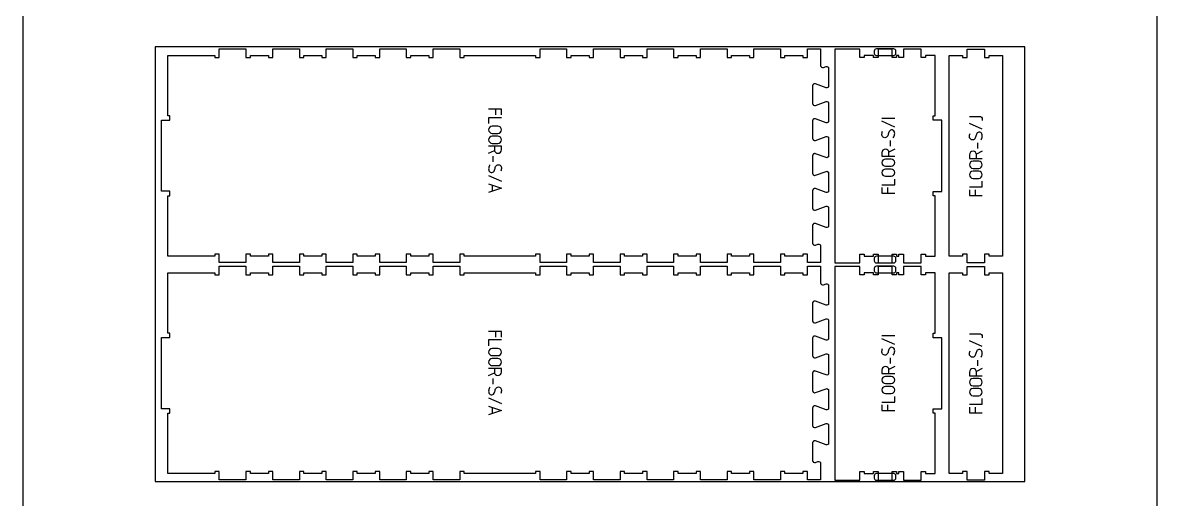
# Model space of a CAD drawing. Extents: x 0 to 12757, y 0 to 30003.
# Drawn here: x 0 to 3183, y 10626 to 11963 of the extents above; entities that cross this region are included whole.
import ezdxf

# ---------------------------------------------------------------- set-up
doc = ezdxf.new("R2010")
doc.units = 0
for name, color, linetype in [('0_SHEET_SPRUCEPLY_2440X122', 1, 'CONTINUOUS'), ('1_ANYTOOL_1MMDEEP_LABELS_S', 2, 'CONTINUOUS'), ('4_ANYTOOL_CUTTHROUGH_OUTSI', 5, 'CONTINUOUS'), ('5_ANYTOOL_HALF_MILL_9MM_IN', 70, 'CONTINUOUS'), ('DONOTCUT', 7, 'CONTINUOUS')]:
    doc.layers.add(name, color=color, linetype=linetype)

msp = doc.modelspace()

# ---------------------------------------------------------------- linework, layer by layer
at = {"layer": '0_SHEET_SPRUCEPLY_2440X122'}
msp.add_lwpolyline([(371.7, 11895.6), (371.7, 10675.6), (2811.7, 10675.6), (2811.7, 11895.6)], close=True, dxfattribs=at)
at = {"layer": '1_ANYTOOL_1MMDEEP_LABELS_S', "color": 2}
for points in [[(1343.3, 11704.6), (1343.3, 11720.6), (1307.3, 11720.6)], [(1327.3, 11704.6), (1327.3, 11720.6)], [(1343.3, 11696.6), (1307.3, 11696.6), (1307.3, 11680.6)], [(2446.6, 11694.4), (2410.6, 11694.4)], [(2446.6, 11670.4), (2410.6, 11686.4)], [(2692.3, 11664.4), (2656.3, 11680.4)], [(2434.6, 11616.4), (2434.6, 11632.4)], [(2680.3, 11610.4), (2680.3, 11626.4)], [(1307.3, 11596.6), (1323.4, 11604.7)], [(1319.3, 11588.6), (1319.3, 11572.6)], [(2446.6, 11608.4), (2430.4, 11600.3)], [(2692.3, 11602.4), (2676.1, 11594.3)], [(1307.3, 11534.6), (1343.3, 11518.6)], [(2410.6, 11508.4), (2446.6, 11508.4), (2446.6, 11524.4)], [(1307.3, 11510.6), (1343.3, 11498.6), (1307.3, 11486.6)], [(1317.3, 11507.3), (1317.3, 11489.9)], [(2410.6, 11500.4), (2410.6, 11484.4), (2446.6, 11484.4)], [(2426.6, 11500.4), (2426.6, 11484.4)], [(2656.3, 11502.4), (2692.3, 11502.4), (2692.3, 11518.4)], [(2656.3, 11494.4), (2656.3, 11478.4), (2692.3, 11478.4)], [(2672.3, 11494.4), (2672.3, 11478.4)], [(1343.3, 11080.8), (1343.3, 11096.8), (1307.3, 11096.8)], [(1327.3, 11080.8), (1327.3, 11096.8)], [(2446.6, 11084.4), (2410.6, 11084.4)], [(1343.3, 11072.8), (1307.3, 11072.8), (1307.3, 11056.8)], [(2446.6, 11060.4), (2410.6, 11076.4)], [(2692.3, 11054.4), (2656.3, 11070.4)], [(2434.6, 11006.4), (2434.6, 11022.4)], [(2680.3, 11000.4), (2680.3, 11016.4)], [(2446.6, 10998.4), (2430.4, 10990.3)], [(2692.3, 10992.4), (2676.1, 10984.3)], [(1307.3, 10972.8), (1323.4, 10980.9)], [(1319.3, 10964.8), (1319.3, 10948.8)], [(1307.3, 10910.8), (1343.3, 10894.8)], [(2410.6, 10898.4), (2446.6, 10898.4), (2446.6, 10914.4)], [(2410.6, 10890.4), (2410.6, 10874.4), (2446.6, 10874.4)], [(2426.6, 10890.4), (2426.6, 10874.4)], [(2656.3, 10892.4), (2692.3, 10892.4), (2692.3, 10908.4)], [(1307.3, 10886.8), (1343.3, 10874.8), (1307.3, 10862.8)], [(1317.3, 10883.5), (1317.3, 10866.1)], [(2656.3, 10884.4), (2656.3, 10868.4), (2692.3, 10868.4)], [(2672.3, 10884.4), (2672.3, 10868.4)]]:
    msp.add_lwpolyline(points, dxfattribs=at)
for points in [[(2656.3, 11700.4), (2684.3, 11700.4, -0.414214), (2692.3, 11692.4), (2692.3, 11688.4)], [(2442.6, 11640.4, 0.136555), (2446.5, 11649.7, 0.071716), (2446.4, 11654.8, 0.133522), (2444.3, 11659.4, 0.344001), (2434.8, 11661.5, 0.153745), (2431.1, 11658, 0.071568), (2429.3, 11653.3, -0.00912), (2428, 11648.2, -0.090615), (2425.8, 11643.6, -0.340346), (2416.5, 11640.8, -0.284273), (2410.6, 11648.5, -0.092596), (2411, 11653.5, -0.017533), (2412.6, 11658.4)], [(2688.3, 11634.4, 0.136555), (2692.1, 11643.7, 0.071716), (2692, 11648.8, 0.133522), (2689.9, 11653.4, 0.344001), (2680.5, 11655.5, 0.153745), (2676.8, 11652, 0.071568), (2675, 11647.3, -0.00912), (2673.7, 11642.2, -0.090615), (2671.5, 11637.6, -0.340346), (2662.1, 11634.8, -0.284273), (2656.3, 11642.5, -0.092596), (2656.7, 11647.5, -0.017533), (2658.3, 11652.4)], [(1323.3, 11616.6), (1323.3, 11606.6, 1), (1343.3, 11606.6), (1343.3, 11616.6), (1307.3, 11616.6)], [(2430.6, 11588.4), (2430.6, 11598.4, 1), (2410.6, 11598.4), (2410.6, 11588.4), (2446.6, 11588.4)], [(2676.3, 11582.4), (2676.3, 11592.4, 1), (2656.3, 11592.4), (2656.3, 11582.4), (2692.3, 11582.4)], [(1311.3, 11564.6, 0.136555), (1307.4, 11555.3, 0.071716), (1307.5, 11550.2, 0.133522), (1309.6, 11545.6, 0.344001), (1319, 11543.5, 0.153745), (1322.7, 11547, 0.071568), (1324.6, 11551.7, -0.00912), (1325.8, 11556.8, -0.090615), (1328, 11561.4, -0.340346), (1337.4, 11564.2, -0.284273), (1343.3, 11556.5, -0.092596), (1342.8, 11551.5, -0.017533), (1341.3, 11546.6)], [(2656.3, 11090.4), (2684.3, 11090.4, -0.414214), (2692.3, 11082.4), (2692.3, 11078.4)], [(2442.6, 11030.4, 0.136555), (2446.5, 11039.7, 0.071716), (2446.4, 11044.8, 0.133522), (2444.3, 11049.4, 0.344001), (2434.8, 11051.5, 0.153745), (2431.1, 11048, 0.071568), (2429.3, 11043.3, -0.00912), (2428, 11038.2, -0.090615), (2425.8, 11033.6, -0.340346), (2416.5, 11030.8, -0.284273), (2410.6, 11038.5, -0.092596), (2411, 11043.5, -0.017533), (2412.6, 11048.4)], [(2688.3, 11024.4, 0.136555), (2692.1, 11033.7, 0.071716), (2692, 11038.8, 0.133522), (2689.9, 11043.4, 0.344001), (2680.5, 11045.5, 0.153745), (2676.8, 11042, 0.071568), (2675, 11037.3, -0.00912), (2673.7, 11032.2, -0.090615), (2671.5, 11027.6, -0.340346), (2662.1, 11024.8, -0.284273), (2656.3, 11032.5, -0.092596), (2656.7, 11037.5, -0.017533), (2658.3, 11042.4)], [(1323.3, 10992.8), (1323.3, 10982.8, 1), (1343.3, 10982.8), (1343.3, 10992.8), (1307.3, 10992.8)], [(2430.6, 10978.4), (2430.6, 10988.4, 1), (2410.6, 10988.4), (2410.6, 10978.4), (2446.6, 10978.4)], [(2676.3, 10972.4), (2676.3, 10982.4, 1), (2656.3, 10982.4), (2656.3, 10972.4), (2692.3, 10972.4)], [(1311.3, 10940.8, 0.136555), (1307.4, 10931.5, 0.071716), (1307.5, 10926.4, 0.133522), (1309.6, 10921.8, 0.344001), (1319, 10919.7, 0.153745), (1322.7, 10923.2, 0.071568), (1324.6, 10927.9, -0.00912), (1325.8, 10933, -0.090615), (1328, 10937.6, -0.340346), (1337.4, 10940.4, -0.284273), (1343.3, 10932.7, -0.092596), (1342.8, 10927.7, -0.017533), (1341.3, 10922.8)]]:
    msp.add_lwpolyline(points, format="xyb", dxfattribs=at)
for points in [[(1317.3, 11672.6, 1), (1317.3, 11652.6), (1333.3, 11652.6, 1), (1333.3, 11672.6)], [(1317.3, 11644.6, 1), (1317.3, 11624.6), (1333.3, 11624.6, 1), (1333.3, 11644.6)], [(2436.6, 11560.4, 1), (2436.6, 11580.4), (2420.6, 11580.4, 1), (2420.6, 11560.4)], [(2682.3, 11554.4, 1), (2682.3, 11574.4), (2666.3, 11574.4, 1), (2666.3, 11554.4)], [(2436.6, 11532.4, 1), (2436.6, 11552.4), (2420.6, 11552.4, 1), (2420.6, 11532.4)], [(2682.3, 11526.4, 1), (2682.3, 11546.4), (2666.3, 11546.4, 1), (2666.3, 11526.4)], [(1317.3, 11048.8, 1), (1317.3, 11028.8), (1333.3, 11028.8, 1), (1333.3, 11048.8)], [(1317.3, 11020.8, 1), (1317.3, 11000.8), (1333.3, 11000.8, 1), (1333.3, 11020.8)], [(2436.6, 10950.4, 1), (2436.6, 10970.4), (2420.6, 10970.4, 1), (2420.6, 10950.4)], [(2682.3, 10944.4, 1), (2682.3, 10964.4), (2666.3, 10964.4, 1), (2666.3, 10944.4)], [(2436.6, 10922.4, 1), (2436.6, 10942.4), (2420.6, 10942.4, 1), (2420.6, 10922.4)], [(2682.3, 10916.4, 1), (2682.3, 10936.4), (2666.3, 10936.4, 1), (2666.3, 10916.4)]]:
    msp.add_lwpolyline(points, format="xyb", close=True, dxfattribs=at)
at = {"layer": '4_ANYTOOL_CUTTHROUGH_OUTSI', "color": 5}
for points in [[(2238.7, 11843.4, 0.522088), (2247.1, 11837.5), (2253.9, 11840, -0.236725), (2259, 11839.1), (2259.1, 11839), (2259.3, 11838.9), (2259.4, 11838.8), (2259.5, 11838.7), (2259.6, 11838.6), (2259.8, 11838.5), (2259.9, 11838.4), (2260, 11838.2), (2260.1, 11838.1), (2260.2, 11838), (2260.3, 11837.8), (2260.4, 11837.7), (2260.5, 11837.5), (2260.6, 11837.4), (2260.6, 11837.2), (2260.7, 11837.1), (2260.8, 11836.9), (2260.9, 11836.8), (2260.9, 11836.6), (2261, 11836.5), (2261.1, 11836.3), (2261.1, 11836.2), (2261.1, 11836), (2261.2, 11835.8), (2261.2, 11835.7), (2261.3, 11835.5), (2261.3, 11835.3), (2261.3, 11835.2), (2261.3, 11835), (2261.3, 11834.8), (2261.3, 11834.7), (2261.3, 11834.5), (2261.3, 11786), (2261.3, 11785.8), (2261.3, 11785.7), (2261.3, 11785.5), (2261.3, 11785.4), (2261.3, 11785.2), (2261.3, 11785), (2261.2, 11784.9), (2261.2, 11784.7), (2261.1, 11784.5), (2261.1, 11784.4), (2261.1, 11784.2), (2261, 11784.1), (2260.9, 11783.9), (2260.9, 11783.7), (2260.8, 11783.6), (2260.7, 11783.4), (2260.6, 11783.3), (2260.6, 11783.1), (2260.5, 11783), (2260.4, 11782.8), (2260.3, 11782.7), (2260.2, 11782.6), (2260.1, 11782.4), (2260, 11782.3), (2259.9, 11782.2), (2259.8, 11782), (2259.6, 11781.9), (2259.5, 11781.8), (2259.4, 11781.7), (2259.3, 11781.6), (2259.1, 11781.5), (2259, 11781.4, -0.236725), (2253.9, 11780.5), (2224.2, 11791.5), (2224.2, 11791.5), (2224.2, 11791.5), (2224, 11791.6), (2223.8, 11791.6), (2223.6, 11791.6), (2223.5, 11791.7), (2223.3, 11791.7), (2223.1, 11791.7), (2222.9, 11791.7), (2222.8, 11791.8), (2222.6, 11791.8), (2222.4, 11791.8), (2222.2, 11791.8), (2222, 11791.8), (2221.8, 11791.7), (2221.6, 11791.7), (2221.5, 11791.7), (2221.3, 11791.7), (2221.1, 11791.6), (2220.9, 11791.6), (2220.7, 11791.6), (2220.6, 11791.5), (2220.4, 11791.4), (2220.2, 11791.4), (2220, 11791.3), (2219.9, 11791.2), (2219.7, 11791.2), (2219.5, 11791.1), (2219.4, 11791), (2219.2, 11790.9), (2219.1, 11790.8), (2218.9, 11790.7), (2218.8, 11790.6), (2218.6, 11790.5), (2218.5, 11790.4), (2218.4, 11790.3), (2218.2, 11790.2), (2218.1, 11790.1), (2218, 11790), (2217.8, 11789.8), (2217.7, 11789.7), (2217.6, 11789.5), (2217.5, 11789.4), (2217.4, 11789.3), (2217.3, 11789.1), (2217.2, 11789), (2217.1, 11788.8), (2217, 11788.6), (2216.9, 11788.5), (2216.8, 11788.3), (2216.7, 11788.2), (2216.6, 11788), (2216.6, 11787.8), (2216.5, 11787.6), (2216.4, 11787.5), (2216.4, 11787.3), (2216.3, 11787.1), (2216.3, 11786.9), (2216.2, 11786.8), (2216.2, 11786.6), (2216.2, 11786.4), (2216.2, 11786.2), (2216.1, 11786), (2216.1, 11785.9), (2216.1, 11785.7), (2216.1, 11785.5), (2216.1, 11737), (2216.1, 11736.8), (2216.1, 11736.7), (2216.1, 11736.5), (2216.2, 11736.3), (2216.2, 11736.1), (2216.2, 11735.9), (2216.2, 11735.8), (2216.3, 11735.6), (2216.3, 11735.4), (2216.4, 11735.2), (2216.4, 11735.1), (2216.5, 11734.9), (2216.6, 11734.7), (2216.6, 11734.5), (2216.7, 11734.4), (2216.8, 11734.2), (2216.9, 11734), (2217, 11733.9), (2217.1, 11733.7), (2217.2, 11733.6), (2217.3, 11733.4), (2217.4, 11733.3), (2217.5, 11733.1), (2217.6, 11733), (2217.7, 11732.8), (2217.8, 11732.7), (2218, 11732.6), (2218.1, 11732.5), (2218.2, 11732.3), (2218.4, 11732.2), (2218.5, 11732.1), (2218.6, 11732, 0.237079), (2224.2, 11731), (2224.2, 11731), (2253.9, 11742), (2253.9, 11742, -0.236725), (2259, 11741.1), (2259.1, 11741), (2259.3, 11740.9), (2259.4, 11740.8), (2259.5, 11740.7), (2259.6, 11740.6), (2259.8, 11740.5), (2259.9, 11740.4), (2260, 11740.2), (2260.1, 11740.1), (2260.2, 11740), (2260.3, 11739.8), (2260.4, 11739.7), (2260.5, 11739.5), (2260.6, 11739.4), (2260.6, 11739.2), (2260.7, 11739.1), (2260.8, 11738.9), (2260.9, 11738.8), (2260.9, 11738.6), (2261, 11738.5), (2261.1, 11738.3), (2261.1, 11738.2), (2261.1, 11738), (2261.2, 11737.8), (2261.2, 11737.7), (2261.3, 11737.5), (2261.3, 11737.3), (2261.3, 11737.2), (2261.3, 11737), (2261.3, 11736.8), (2261.3, 11736.7), (2261.3, 11736.5), (2261.3, 11688), (2261.3, 11687.8), (2261.3, 11687.7), (2261.3, 11687.5), (2261.3, 11687.4), (2261.3, 11687.2), (2261.3, 11687), (2261.2, 11686.9), (2261.2, 11686.7), (2261.1, 11686.5), (2261.1, 11686.4), (2261.1, 11686.2), (2261, 11686.1), (2260.9, 11685.9), (2260.9, 11685.7), (2260.8, 11685.6), (2260.7, 11685.4), (2260.6, 11685.3), (2260.6, 11685.1), (2260.5, 11685), (2260.4, 11684.8), (2260.3, 11684.7), (2260.2, 11684.6), (2260.1, 11684.4), (2260, 11684.3), (2259.9, 11684.2), (2259.8, 11684), (2259.6, 11683.9), (2259.5, 11683.8), (2259.4, 11683.7), (2259.3, 11683.6), (2259.1, 11683.5), (2259, 11683.4, -0.236725), (2253.9, 11682.5), (2224.2, 11693.5), (2224.2, 11693.5), (2224.2, 11693.5), (2224, 11693.6), (2223.8, 11693.6), (2223.6, 11693.6), (2223.5, 11693.7), (2223.3, 11693.7), (2223.1, 11693.7), (2222.9, 11693.7), (2222.8, 11693.8), (2222.6, 11693.8), (2222.4, 11693.8), (2222.2, 11693.8), (2222, 11693.8), (2221.8, 11693.7), (2221.6, 11693.7), (2221.5, 11693.7), (2221.3, 11693.7), (2221.1, 11693.6), (2220.9, 11693.6), (2220.7, 11693.6), (2220.6, 11693.5), (2220.4, 11693.4), (2220.2, 11693.4), (2220, 11693.3), (2219.9, 11693.2), (2219.7, 11693.2), (2219.5, 11693.1), (2219.4, 11693), (2219.2, 11692.9), (2219.1, 11692.8), (2218.9, 11692.7), (2218.8, 11692.6), (2218.6, 11692.5), (2218.5, 11692.4), (2218.4, 11692.3), (2218.2, 11692.2), (2218.1, 11692.1), (2218, 11692), (2217.8, 11691.8), (2217.7, 11691.7), (2217.6, 11691.5), (2217.5, 11691.4), (2217.4, 11691.3), (2217.3, 11691.1), (2217.2, 11691), (2217.1, 11690.8), (2217, 11690.6), (2216.9, 11690.5), (2216.8, 11690.3), (2216.7, 11690.2), (2216.6, 11690), (2216.6, 11689.8), (2216.5, 11689.6), (2216.4, 11689.5), (2216.4, 11689.3), (2216.3, 11689.1), (2216.3, 11688.9), (2216.2, 11688.8), (2216.2, 11688.6), (2216.2, 11688.4), (2216.2, 11688.2), (2216.1, 11688), (2216.1, 11687.9), (2216.1, 11687.7), (2216.1, 11687.5), (2216.1, 11639), (2216.1, 11638.8), (2216.1, 11638.7), (2216.1, 11638.5), (2216.2, 11638.3), (2216.2, 11638.1), (2216.2, 11637.9), (2216.2, 11637.8), (2216.3, 11637.6), (2216.3, 11637.4), (2216.4, 11637.2), (2216.4, 11637.1), (2216.5, 11636.9), (2216.6, 11636.7), (2216.6, 11636.5), (2216.7, 11636.4), (2216.8, 11636.2), (2216.9, 11636), (2217, 11635.9), (2217.1, 11635.7), (2217.2, 11635.6), (2217.3, 11635.4), (2217.4, 11635.3), (2217.5, 11635.1), (2217.6, 11635), (2217.7, 11634.8), (2217.8, 11634.7), (2218, 11634.6), (2218.1, 11634.5), (2218.2, 11634.3), (2218.4, 11634.2), (2218.5, 11634.1), (2218.6, 11634, 0.237079), (2224.2, 11633), (2224.2, 11633), (2253.9, 11644), (2253.9, 11644, -0.236725), (2259, 11643.1), (2259.1, 11643), (2259.3, 11642.9), (2259.4, 11642.8), (2259.5, 11642.7), (2259.6, 11642.6), (2259.8, 11642.5), (2259.9, 11642.4), (2260, 11642.2), (2260.1, 11642.1), (2260.2, 11642), (2260.3, 11641.8), (2260.4, 11641.7), (2260.5, 11641.5), (2260.6, 11641.4), (2260.6, 11641.2), (2260.7, 11641.1), (2260.8, 11640.9), (2260.9, 11640.8), (2260.9, 11640.6), (2261, 11640.5), (2261.1, 11640.3), (2261.1, 11640.2), (2261.1, 11640), (2261.2, 11639.8), (2261.2, 11639.7), (2261.3, 11639.5), (2261.3, 11639.3), (2261.3, 11639.2), (2261.3, 11639), (2261.3, 11638.8), (2261.3, 11638.7), (2261.3, 11638.5), (2261.3, 11590), (2261.3, 11589.8), (2261.3, 11589.7), (2261.3, 11589.5), (2261.3, 11589.4), (2261.3, 11589.2), (2261.3, 11589), (2261.2, 11588.9), (2261.2, 11588.7), (2261.1, 11588.5), (2261.1, 11588.4), (2261.1, 11588.2), (2261, 11588.1), (2260.9, 11587.9), (2260.9, 11587.7), (2260.8, 11587.6), (2260.7, 11587.4), (2260.6, 11587.3), (2260.6, 11587.1), (2260.5, 11587), (2260.4, 11586.8), (2260.3, 11586.7), (2260.2, 11586.6), (2260.1, 11586.4), (2260, 11586.3), (2259.9, 11586.2), (2259.8, 11586), (2259.6, 11585.9), (2259.5, 11585.8), (2259.4, 11585.7), (2259.3, 11585.6), (2259.1, 11585.5), (2259, 11585.4, -0.236725), (2253.9, 11584.5), (2224.2, 11595.5), (2224.2, 11595.5), (2224.2, 11595.5), (2224, 11595.6), (2223.8, 11595.6), (2223.6, 11595.6), (2223.5, 11595.7), (2223.3, 11595.7), (2223.1, 11595.7), (2222.9, 11595.7), (2222.8, 11595.8), (2222.6, 11595.8), (2222.4, 11595.8), (2222.2, 11595.8), (2222, 11595.8), (2221.8, 11595.7), (2221.6, 11595.7), (2221.5, 11595.7), (2221.3, 11595.7), (2221.1, 11595.6), (2220.9, 11595.6), (2220.7, 11595.6), (2220.6, 11595.5), (2220.4, 11595.4), (2220.2, 11595.4), (2220, 11595.3), (2219.9, 11595.2), (2219.7, 11595.2), (2219.5, 11595.1), (2219.4, 11595), (2219.2, 11594.9), (2219.1, 11594.8), (2218.9, 11594.7), (2218.8, 11594.6), (2218.6, 11594.5), (2218.5, 11594.4), (2218.4, 11594.3), (2218.2, 11594.2), (2218.1, 11594.1), (2218, 11594), (2217.8, 11593.8), (2217.7, 11593.7), (2217.6, 11593.5), (2217.5, 11593.4), (2217.4, 11593.3), (2217.3, 11593.1), (2217.2, 11593), (2217.1, 11592.8), (2217, 11592.6), (2216.9, 11592.5), (2216.8, 11592.3), (2216.7, 11592.2), (2216.6, 11592), (2216.6, 11591.8), (2216.5, 11591.6), (2216.4, 11591.5), (2216.4, 11591.3), (2216.3, 11591.1), (2216.3, 11590.9), (2216.2, 11590.8), (2216.2, 11590.6), (2216.2, 11590.4), (2216.2, 11590.2), (2216.1, 11590), (2216.1, 11589.9), (2216.1, 11589.7), (2216.1, 11589.5), (2216.1, 11541), (2216.1, 11540.8), (2216.1, 11540.7), (2216.1, 11540.5), (2216.2, 11540.3), (2216.2, 11540.1), (2216.2, 11539.9), (2216.2, 11539.8), (2216.3, 11539.6), (2216.3, 11539.4), (2216.4, 11539.2), (2216.4, 11539.1), (2216.5, 11538.9), (2216.6, 11538.7), (2216.6, 11538.5), (2216.7, 11538.4), (2216.8, 11538.2), (2216.9, 11538), (2217, 11537.9), (2217.1, 11537.7), (2217.2, 11537.6), (2217.3, 11537.4), (2217.4, 11537.3), (2217.5, 11537.1), (2217.6, 11537), (2217.7, 11536.8), (2217.8, 11536.7), (2218, 11536.6), (2218.1, 11536.5), (2218.2, 11536.3), (2218.4, 11536.2), (2218.5, 11536.1), (2218.6, 11536, 0.237079), (2224.2, 11535), (2224.2, 11535), (2253.9, 11546), (2253.9, 11546, -0.236725), (2259, 11545.1), (2259.1, 11545), (2259.3, 11544.9), (2259.4, 11544.8), (2259.5, 11544.7), (2259.6, 11544.6), (2259.8, 11544.5), (2259.9, 11544.4), (2260, 11544.2), (2260.1, 11544.1), (2260.2, 11544), (2260.3, 11543.8), (2260.4, 11543.7), (2260.5, 11543.5), (2260.6, 11543.4), (2260.6, 11543.2), (2260.7, 11543.1), (2260.8, 11542.9), (2260.9, 11542.8), (2260.9, 11542.6), (2261, 11542.5), (2261.1, 11542.3), (2261.1, 11542.2), (2261.1, 11542), (2261.2, 11541.8), (2261.2, 11541.7), (2261.3, 11541.5), (2261.3, 11541.3), (2261.3, 11541.2), (2261.3, 11541), (2261.3, 11540.8), (2261.3, 11540.7), (2261.3, 11540.5), (2261.3, 11492), (2261.3, 11491.8), (2261.3, 11491.7), (2261.3, 11491.5), (2261.3, 11491.4), (2261.3, 11491.2), (2261.3, 11491), (2261.2, 11490.9), (2261.2, 11490.7), (2261.1, 11490.5), (2261.1, 11490.4), (2261.1, 11490.2), (2261, 11490.1), (2260.9, 11489.9), (2260.9, 11489.7), (2260.8, 11489.6), (2260.7, 11489.4), (2260.6, 11489.3), (2260.6, 11489.1), (2260.5, 11489), (2260.4, 11488.8), (2260.3, 11488.7), (2260.2, 11488.6), (2260.1, 11488.4), (2260, 11488.3), (2259.9, 11488.2), (2259.8, 11488), (2259.6, 11487.9), (2259.5, 11487.8), (2259.4, 11487.7), (2259.3, 11487.6), (2259.1, 11487.5), (2259, 11487.4, -0.236725), (2253.9, 11486.5), (2224.2, 11497.5), (2224.2, 11497.5), (2224.2, 11497.5), (2224, 11497.6), (2223.8, 11497.6), (2223.6, 11497.6), (2223.5, 11497.7), (2223.3, 11497.7), (2223.1, 11497.7), (2222.9, 11497.7), (2222.8, 11497.8), (2222.6, 11497.8), (2222.4, 11497.8), (2222.2, 11497.8), (2222, 11497.8), (2221.8, 11497.7), (2221.6, 11497.7), (2221.5, 11497.7), (2221.3, 11497.7), (2221.1, 11497.6), (2220.9, 11497.6), (2220.7, 11497.6), (2220.6, 11497.5), (2220.4, 11497.4), (2220.2, 11497.4), (2220, 11497.3), (2219.9, 11497.2), (2219.7, 11497.2), (2219.5, 11497.1), (2219.4, 11497), (2219.2, 11496.9), (2219.1, 11496.8), (2218.9, 11496.7), (2218.8, 11496.6), (2218.6, 11496.5), (2218.5, 11496.4), (2218.4, 11496.3), (2218.2, 11496.2), (2218.1, 11496.1), (2218, 11496), (2217.8, 11495.8), (2217.7, 11495.7), (2217.6, 11495.5), (2217.5, 11495.4), (2217.4, 11495.3), (2217.3, 11495.1), (2217.2, 11495), (2217.1, 11494.8), (2217, 11494.6), (2216.9, 11494.5), (2216.8, 11494.3), (2216.7, 11494.2), (2216.6, 11494), (2216.6, 11493.8), (2216.5, 11493.6), (2216.4, 11493.5), (2216.4, 11493.3), (2216.3, 11493.1), (2216.3, 11492.9), (2216.2, 11492.8), (2216.2, 11492.6), (2216.2, 11492.4), (2216.2, 11492.2), (2216.1, 11492), (2216.1, 11491.9), (2216.1, 11491.7), (2216.1, 11491.5), (2216.1, 11443), (2216.1, 11442.8), (2216.1, 11442.7), (2216.1, 11442.5), (2216.2, 11442.3), (2216.2, 11442.1), (2216.2, 11441.9), (2216.2, 11441.8), (2216.3, 11441.6), (2216.3, 11441.4), (2216.4, 11441.2), (2216.4, 11441.1), (2216.5, 11440.9), (2216.6, 11440.7), (2216.6, 11440.5), (2216.7, 11440.4), (2216.8, 11440.2), (2216.9, 11440), (2217, 11439.9), (2217.1, 11439.7), (2217.2, 11439.6), (2217.3, 11439.4), (2217.4, 11439.3), (2217.5, 11439.1), (2217.6, 11439), (2217.7, 11438.8), (2217.8, 11438.7), (2218, 11438.6), (2218.1, 11438.5), (2218.2, 11438.3), (2218.4, 11438.2), (2218.5, 11438.1), (2218.6, 11438, 0.237079), (2224.2, 11437), (2224.2, 11437), (2253.9, 11448), (2253.9, 11448, -0.236725), (2259, 11447.1), (2259.1, 11447), (2259.3, 11446.9), (2259.4, 11446.8), (2259.5, 11446.7), (2259.6, 11446.6), (2259.8, 11446.5), (2259.9, 11446.4), (2260, 11446.2), (2260.1, 11446.1), (2260.2, 11446), (2260.3, 11445.8), (2260.4, 11445.7), (2260.5, 11445.5), (2260.6, 11445.4), (2260.6, 11445.2), (2260.7, 11445.1), (2260.8, 11444.9), (2260.9, 11444.8), (2260.9, 11444.6), (2261, 11444.5), (2261.1, 11444.3), (2261.1, 11444.2), (2261.1, 11444), (2261.2, 11443.8), (2261.2, 11443.7), (2261.3, 11443.5), (2261.3, 11443.3), (2261.3, 11443.2), (2261.3, 11443), (2261.3, 11442.8), (2261.3, 11442.7), (2261.3, 11442.5), (2261.3, 11394), (2261.3, 11393.8), (2261.3, 11393.7), (2261.3, 11393.5), (2261.3, 11393.4), (2261.3, 11393.2), (2261.3, 11393), (2261.2, 11392.9), (2261.2, 11392.7), (2261.1, 11392.5), (2261.1, 11392.4), (2261.1, 11392.2), (2261, 11392.1), (2260.9, 11391.9), (2260.9, 11391.7), (2260.8, 11391.6), (2260.7, 11391.4), (2260.6, 11391.3), (2260.6, 11391.1), (2260.5, 11391), (2260.4, 11390.8), (2260.3, 11390.7), (2260.2, 11390.6), (2260.1, 11390.4), (2260, 11390.3), (2259.9, 11390.2), (2259.8, 11390), (2259.6, 11389.9), (2259.5, 11389.8), (2259.4, 11389.7), (2259.3, 11389.6), (2259.1, 11389.5), (2259, 11389.4, -0.236725), (2253.9, 11388.5), (2224.2, 11399.5), (2224.2, 11399.5), (2224.2, 11399.5), (2224, 11399.6), (2223.8, 11399.6), (2223.6, 11399.6), (2223.5, 11399.7), (2223.3, 11399.7), (2223.1, 11399.7), (2222.9, 11399.7), (2222.8, 11399.8), (2222.6, 11399.8), (2222.4, 11399.8), (2222.2, 11399.8), (2222, 11399.8), (2221.8, 11399.7), (2221.6, 11399.7), (2221.5, 11399.7), (2221.3, 11399.7), (2221.1, 11399.6), (2220.9, 11399.6), (2220.7, 11399.6), (2220.6, 11399.5), (2220.4, 11399.4), (2220.2, 11399.4), (2220, 11399.3), (2219.9, 11399.2), (2219.7, 11399.2), (2219.5, 11399.1), (2219.4, 11399), (2219.2, 11398.9), (2219.1, 11398.8), (2218.9, 11398.7), (2218.8, 11398.6), (2218.6, 11398.5), (2218.5, 11398.4), (2218.4, 11398.3), (2218.2, 11398.2), (2218.1, 11398.1), (2218, 11398), (2217.8, 11397.8), (2217.7, 11397.7), (2217.6, 11397.5), (2217.5, 11397.4), (2217.4, 11397.3), (2217.3, 11397.1), (2217.2, 11397), (2217.1, 11396.8), (2217, 11396.6), (2216.9, 11396.5), (2216.8, 11396.3), (2216.7, 11396.2), (2216.6, 11396), (2216.6, 11395.8), (2216.5, 11395.6), (2216.4, 11395.5), (2216.4, 11395.3), (2216.3, 11395.1), (2216.3, 11394.9), (2216.2, 11394.8), (2216.2, 11394.6), (2216.2, 11394.4), (2216.2, 11394.2), (2216.1, 11394), (2216.1, 11393.9), (2216.1, 11393.7), (2216.1, 11393.5), (2216.1, 11345), (2216.1, 11344.8), (2216.1, 11344.7), (2216.1, 11344.5), (2216.2, 11344.3), (2216.2, 11344.1), (2216.2, 11343.9), (2216.2, 11343.8), (2216.3, 11343.6), (2216.3, 11343.4), (2216.4, 11343.2), (2216.4, 11343.1), (2216.5, 11342.9), (2216.6, 11342.7), (2216.6, 11342.5), (2216.7, 11342.4), (2216.8, 11342.2), (2216.9, 11342), (2217, 11341.9), (2217.1, 11341.7), (2217.2, 11341.6), (2217.3, 11341.4), (2217.4, 11341.3), (2217.5, 11341.1), (2217.6, 11341), (2217.7, 11340.8), (2217.8, 11340.7), (2218, 11340.6), (2218.1, 11340.5), (2218.2, 11340.3), (2218.4, 11340.2), (2218.5, 11340.1), (2218.6, 11340, 0.237079), (2224.2, 11339), (2224.2, 11339), (2231, 11341.5), (2231, 11341.5, -0.522087), (2238.7, 11336.2), (2238.7, 11290), (2201.7, 11290), (2201.7, 11314), (2189.2, 11314), (2189.2, 11308), (2138.7, 11308), (2138.7, 11314), (2126.2, 11314), (2126.2, 11290), (2051.7, 11290), (2051.7, 11314), (2039.2, 11314), (2039.2, 11308), (1988.7, 11308), (1988.7, 11314), (1976.2, 11314), (1976.2, 11290), (1901.7, 11290), (1901.7, 11314), (1889.2, 11314), (1889.2, 11308), (1838.7, 11308), (1838.7, 11314), (1826.2, 11314), (1826.2, 11290), (1751.7, 11290), (1751.7, 11314), (1739.2, 11314), (1739.2, 11308), (1688.7, 11308), (1688.7, 11314), (1676.2, 11314), (1676.2, 11290), (1601.7, 11290), (1601.7, 11314), (1589.2, 11314), (1589.2, 11308), (1538.7, 11308), (1538.7, 11314), (1526.2, 11314), (1526.2, 11290), (1451.7, 11290), (1451.7, 11314), (1439.2, 11314), (1439.2, 11308), (1238.7, 11308), (1238.7, 11314), (1226.2, 11314), (1226.2, 11290), (1151.7, 11290), (1151.7, 11314), (1139.2, 11314), (1139.2, 11308), (1088.7, 11308), (1088.7, 11314), (1076.2, 11314), (1076.2, 11290), (1001.7, 11290), (1001.7, 11314), (989.2, 11314), (989.2, 11308), (938.7, 11308), (938.7, 11314), (926.2, 11314), (926.2, 11290), (851.7, 11290), (851.7, 11314), (839.2, 11314), (839.2, 11308), (788.7, 11308), (788.7, 11314), (776.2, 11314), (776.2, 11290), (701.7, 11290), (701.7, 11314), (689.2, 11314), (689.2, 11308), (638.7, 11308), (638.7, 11314), (626.2, 11314), (626.2, 11290), (551.7, 11290), (551.7, 11314), (539.2, 11314), (539.2, 11308), (407.2, 11308), (407.2, 11477.5), (413.2, 11477.5), (413.2, 11490), (389.2, 11490), (389.2, 11689.5), (413.2, 11689.5), (413.2, 11702), (407.2, 11702), (407.2, 11871.5), (539.2, 11871.5), (539.2, 11865.5), (551.7, 11865.5), (551.7, 11889.5), (626.2, 11889.5), (626.2, 11865.5), (638.7, 11865.5), (638.7, 11871.5), (689.2, 11871.5), (689.2, 11865.5), (701.7, 11865.5), (701.7, 11889.5), (776.2, 11889.5), (776.2, 11865.5), (788.7, 11865.5), (788.7, 11871.5), (839.2, 11871.5), (839.2, 11865.5), (851.7, 11865.5), (851.7, 11889.5), (926.2, 11889.5), (926.2, 11865.5), (938.7, 11865.5), (938.7, 11871.5), (989.2, 11871.5), (989.2, 11865.5), (1001.7, 11865.5), (1001.7, 11889.5), (1076.2, 11889.5), (1076.2, 11865.5), (1088.7, 11865.5), (1088.7, 11871.5), (1139.2, 11871.5), (1139.2, 11865.5), (1151.7, 11865.5), (1151.7, 11889.5), (1226.2, 11889.5), (1226.2, 11865.5), (1238.7, 11865.5), (1238.7, 11871.5), (1439.2, 11871.5), (1439.2, 11865.5), (1451.7, 11865.5), (1451.7, 11889.5), (1526.2, 11889.5), (1526.2, 11865.5), (1538.7, 11865.5), (1538.7, 11871.5), (1589.2, 11871.5), (1589.2, 11865.5), (1601.7, 11865.5), (1601.7, 11889.5), (1676.2, 11889.5), (1676.2, 11865.5), (1688.7, 11865.5), (1688.7, 11871.5), (1739.2, 11871.5), (1739.2, 11865.5), (1751.7, 11865.5), (1751.7, 11889.5), (1826.2, 11889.5), (1826.2, 11865.5), (1838.7, 11865.5), (1838.7, 11871.5), (1889.2, 11871.5), (1889.2, 11865.5), (1901.7, 11865.5), (1901.7, 11889.5), (1976.2, 11889.5), (1976.2, 11865.5), (1988.7, 11865.5), (1988.7, 11871.5), (2039.2, 11871.5), (2039.2, 11865.5), (2051.7, 11865.5), (2051.7, 11889.5), (2126.2, 11889.5), (2126.2, 11865.5), (2138.7, 11865.5), (2138.7, 11871.5), (2189.2, 11871.5), (2189.2, 11865.5), (2201.7, 11865.5), (2201.7, 11889.5), (2238.7, 11889.5), (2238.7, 11843.4)], [(2238.7, 11233.4, 0.522088), (2247.1, 11227.5), (2253.9, 11230, -0.236725), (2259, 11229.1), (2259.1, 11229), (2259.3, 11228.9), (2259.4, 11228.8), (2259.5, 11228.7), (2259.6, 11228.6), (2259.8, 11228.5), (2259.9, 11228.4), (2260, 11228.2), (2260.1, 11228.1), (2260.2, 11228), (2260.3, 11227.8), (2260.4, 11227.7), (2260.5, 11227.5), (2260.6, 11227.4), (2260.6, 11227.2), (2260.7, 11227.1), (2260.8, 11226.9), (2260.9, 11226.8), (2260.9, 11226.6), (2261, 11226.5), (2261.1, 11226.3), (2261.1, 11226.2), (2261.1, 11226), (2261.2, 11225.8), (2261.2, 11225.7), (2261.3, 11225.5), (2261.3, 11225.3), (2261.3, 11225.2), (2261.3, 11225), (2261.3, 11224.8), (2261.3, 11224.7), (2261.3, 11224.5), (2261.3, 11176), (2261.3, 11175.8), (2261.3, 11175.7), (2261.3, 11175.5), (2261.3, 11175.4), (2261.3, 11175.2), (2261.3, 11175), (2261.2, 11174.9), (2261.2, 11174.7), (2261.1, 11174.5), (2261.1, 11174.4), (2261.1, 11174.2), (2261, 11174.1), (2260.9, 11173.9), (2260.9, 11173.7), (2260.8, 11173.6), (2260.7, 11173.4), (2260.6, 11173.3), (2260.6, 11173.1), (2260.5, 11173), (2260.4, 11172.8), (2260.3, 11172.7), (2260.2, 11172.6), (2260.1, 11172.4), (2260, 11172.3), (2259.9, 11172.2), (2259.8, 11172), (2259.6, 11171.9), (2259.5, 11171.8), (2259.4, 11171.7), (2259.3, 11171.6), (2259.1, 11171.5), (2259, 11171.4, -0.236725), (2253.9, 11170.5), (2224.2, 11181.5), (2224.2, 11181.5), (2224.2, 11181.5), (2224, 11181.6), (2223.8, 11181.6), (2223.6, 11181.6), (2223.5, 11181.7), (2223.3, 11181.7), (2223.1, 11181.7), (2222.9, 11181.7), (2222.8, 11181.8), (2222.6, 11181.8), (2222.4, 11181.8), (2222.2, 11181.8), (2222, 11181.8), (2221.8, 11181.7), (2221.6, 11181.7), (2221.5, 11181.7), (2221.3, 11181.7), (2221.1, 11181.6), (2220.9, 11181.6), (2220.7, 11181.6), (2220.6, 11181.5), (2220.4, 11181.4), (2220.2, 11181.4), (2220, 11181.3), (2219.9, 11181.2), (2219.7, 11181.2), (2219.5, 11181.1), (2219.4, 11181), (2219.2, 11180.9), (2219.1, 11180.8), (2218.9, 11180.7), (2218.8, 11180.6), (2218.6, 11180.5), (2218.5, 11180.4), (2218.4, 11180.3), (2218.2, 11180.2), (2218.1, 11180.1), (2218, 11180), (2217.8, 11179.8), (2217.7, 11179.7), (2217.6, 11179.5), (2217.5, 11179.4), (2217.4, 11179.3), (2217.3, 11179.1), (2217.2, 11179), (2217.1, 11178.8), (2217, 11178.6), (2216.9, 11178.5), (2216.8, 11178.3), (2216.7, 11178.2), (2216.6, 11178), (2216.6, 11177.8), (2216.5, 11177.6), (2216.4, 11177.5), (2216.4, 11177.3), (2216.3, 11177.1), (2216.3, 11176.9), (2216.2, 11176.8), (2216.2, 11176.6), (2216.2, 11176.4), (2216.2, 11176.2), (2216.1, 11176), (2216.1, 11175.9), (2216.1, 11175.7), (2216.1, 11175.5), (2216.1, 11127), (2216.1, 11126.8), (2216.1, 11126.7), (2216.1, 11126.5), (2216.2, 11126.3), (2216.2, 11126.1), (2216.2, 11125.9), (2216.2, 11125.8), (2216.3, 11125.6), (2216.3, 11125.4), (2216.4, 11125.2), (2216.4, 11125.1), (2216.5, 11124.9), (2216.6, 11124.7), (2216.6, 11124.5), (2216.7, 11124.4), (2216.8, 11124.2), (2216.9, 11124), (2217, 11123.9), (2217.1, 11123.7), (2217.2, 11123.6), (2217.3, 11123.4), (2217.4, 11123.3), (2217.5, 11123.1), (2217.6, 11123), (2217.7, 11122.8), (2217.8, 11122.7), (2218, 11122.6), (2218.1, 11122.5), (2218.2, 11122.3), (2218.4, 11122.2), (2218.5, 11122.1), (2218.6, 11122, 0.237079), (2224.2, 11121), (2224.2, 11121), (2253.9, 11132), (2253.9, 11132, -0.236725), (2259, 11131.1), (2259.1, 11131), (2259.3, 11130.9), (2259.4, 11130.8), (2259.5, 11130.7), (2259.6, 11130.6), (2259.8, 11130.5), (2259.9, 11130.4), (2260, 11130.2), (2260.1, 11130.1), (2260.2, 11130), (2260.3, 11129.8), (2260.4, 11129.7), (2260.5, 11129.5), (2260.6, 11129.4), (2260.6, 11129.2), (2260.7, 11129.1), (2260.8, 11128.9), (2260.9, 11128.8), (2260.9, 11128.6), (2261, 11128.5), (2261.1, 11128.3), (2261.1, 11128.2), (2261.1, 11128), (2261.2, 11127.8), (2261.2, 11127.7), (2261.3, 11127.5), (2261.3, 11127.3), (2261.3, 11127.2), (2261.3, 11127), (2261.3, 11126.8), (2261.3, 11126.7), (2261.3, 11126.5), (2261.3, 11078), (2261.3, 11077.8), (2261.3, 11077.7), (2261.3, 11077.5), (2261.3, 11077.4), (2261.3, 11077.2), (2261.3, 11077), (2261.2, 11076.9), (2261.2, 11076.7), (2261.1, 11076.5), (2261.1, 11076.4), (2261.1, 11076.2), (2261, 11076.1), (2260.9, 11075.9), (2260.9, 11075.7), (2260.8, 11075.6), (2260.7, 11075.4), (2260.6, 11075.3), (2260.6, 11075.1), (2260.5, 11075), (2260.4, 11074.8), (2260.3, 11074.7), (2260.2, 11074.6), (2260.1, 11074.4), (2260, 11074.3), (2259.9, 11074.2), (2259.8, 11074), (2259.6, 11073.9), (2259.5, 11073.8), (2259.4, 11073.7), (2259.3, 11073.6), (2259.1, 11073.5), (2259, 11073.4, -0.236725), (2253.9, 11072.5), (2224.2, 11083.5), (2224.2, 11083.5), (2224.2, 11083.5), (2224, 11083.6), (2223.8, 11083.6), (2223.6, 11083.6), (2223.5, 11083.7), (2223.3, 11083.7), (2223.1, 11083.7), (2222.9, 11083.7), (2222.8, 11083.8), (2222.6, 11083.8), (2222.4, 11083.8), (2222.2, 11083.8), (2222, 11083.8), (2221.8, 11083.7), (2221.6, 11083.7), (2221.5, 11083.7), (2221.3, 11083.7), (2221.1, 11083.6), (2220.9, 11083.6), (2220.7, 11083.6), (2220.6, 11083.5), (2220.4, 11083.4), (2220.2, 11083.4), (2220, 11083.3), (2219.9, 11083.2), (2219.7, 11083.2), (2219.5, 11083.1), (2219.4, 11083), (2219.2, 11082.9), (2219.1, 11082.8), (2218.9, 11082.7), (2218.8, 11082.6), (2218.6, 11082.5), (2218.5, 11082.4), (2218.4, 11082.3), (2218.2, 11082.2), (2218.1, 11082.1), (2218, 11082), (2217.8, 11081.8), (2217.7, 11081.7), (2217.6, 11081.5), (2217.5, 11081.4), (2217.4, 11081.3), (2217.3, 11081.1), (2217.2, 11081), (2217.1, 11080.8), (2217, 11080.6), (2216.9, 11080.5), (2216.8, 11080.3), (2216.7, 11080.2), (2216.6, 11080), (2216.6, 11079.8), (2216.5, 11079.6), (2216.4, 11079.5), (2216.4, 11079.3), (2216.3, 11079.1), (2216.3, 11078.9), (2216.2, 11078.8), (2216.2, 11078.6), (2216.2, 11078.4), (2216.2, 11078.2), (2216.1, 11078), (2216.1, 11077.9), (2216.1, 11077.7), (2216.1, 11077.5), (2216.1, 11029), (2216.1, 11028.8), (2216.1, 11028.7), (2216.1, 11028.5), (2216.2, 11028.3), (2216.2, 11028.1), (2216.2, 11027.9), (2216.2, 11027.8), (2216.3, 11027.6), (2216.3, 11027.4), (2216.4, 11027.2), (2216.4, 11027.1), (2216.5, 11026.9), (2216.6, 11026.7), (2216.6, 11026.5), (2216.7, 11026.4), (2216.8, 11026.2), (2216.9, 11026), (2217, 11025.9), (2217.1, 11025.7), (2217.2, 11025.6), (2217.3, 11025.4), (2217.4, 11025.3), (2217.5, 11025.1), (2217.6, 11025), (2217.7, 11024.8), (2217.8, 11024.7), (2218, 11024.6), (2218.1, 11024.5), (2218.2, 11024.3), (2218.4, 11024.2), (2218.5, 11024.1), (2218.6, 11024, 0.237079), (2224.2, 11023), (2224.2, 11023), (2253.9, 11034), (2253.9, 11034, -0.236725), (2259, 11033.1), (2259.1, 11033), (2259.3, 11032.9), (2259.4, 11032.8), (2259.5, 11032.7), (2259.6, 11032.6), (2259.8, 11032.5), (2259.9, 11032.4), (2260, 11032.2), (2260.1, 11032.1), (2260.2, 11032), (2260.3, 11031.8), (2260.4, 11031.7), (2260.5, 11031.5), (2260.6, 11031.4), (2260.6, 11031.2), (2260.7, 11031.1), (2260.8, 11030.9), (2260.9, 11030.8), (2260.9, 11030.6), (2261, 11030.5), (2261.1, 11030.3), (2261.1, 11030.2), (2261.1, 11030), (2261.2, 11029.8), (2261.2, 11029.7), (2261.3, 11029.5), (2261.3, 11029.3), (2261.3, 11029.2), (2261.3, 11029), (2261.3, 11028.8), (2261.3, 11028.7), (2261.3, 11028.5), (2261.3, 10980), (2261.3, 10979.8), (2261.3, 10979.7), (2261.3, 10979.5), (2261.3, 10979.4), (2261.3, 10979.2), (2261.3, 10979), (2261.2, 10978.9), (2261.2, 10978.7), (2261.1, 10978.5), (2261.1, 10978.4), (2261.1, 10978.2), (2261, 10978.1), (2260.9, 10977.9), (2260.9, 10977.7), (2260.8, 10977.6), (2260.7, 10977.4), (2260.6, 10977.3), (2260.6, 10977.1), (2260.5, 10977), (2260.4, 10976.8), (2260.3, 10976.7), (2260.2, 10976.6), (2260.1, 10976.4), (2260, 10976.3), (2259.9, 10976.2), (2259.8, 10976), (2259.6, 10975.9), (2259.5, 10975.8), (2259.4, 10975.7), (2259.3, 10975.6), (2259.1, 10975.5), (2259, 10975.4, -0.236725), (2253.9, 10974.5), (2224.2, 10985.5), (2224.2, 10985.5), (2224.2, 10985.5), (2224, 10985.6), (2223.8, 10985.6), (2223.6, 10985.6), (2223.5, 10985.7), (2223.3, 10985.7), (2223.1, 10985.7), (2222.9, 10985.7), (2222.8, 10985.8), (2222.6, 10985.8), (2222.4, 10985.8), (2222.2, 10985.8), (2222, 10985.8), (2221.8, 10985.7), (2221.6, 10985.7), (2221.5, 10985.7), (2221.3, 10985.7), (2221.1, 10985.6), (2220.9, 10985.6), (2220.7, 10985.6), (2220.6, 10985.5), (2220.4, 10985.4), (2220.2, 10985.4), (2220, 10985.3), (2219.9, 10985.2), (2219.7, 10985.2), (2219.5, 10985.1), (2219.4, 10985), (2219.2, 10984.9), (2219.1, 10984.8), (2218.9, 10984.7), (2218.8, 10984.6), (2218.6, 10984.5), (2218.5, 10984.4), (2218.4, 10984.3), (2218.2, 10984.2), (2218.1, 10984.1), (2218, 10984), (2217.8, 10983.8), (2217.7, 10983.7), (2217.6, 10983.5), (2217.5, 10983.4), (2217.4, 10983.3), (2217.3, 10983.1), (2217.2, 10983), (2217.1, 10982.8), (2217, 10982.6), (2216.9, 10982.5), (2216.8, 10982.3), (2216.7, 10982.2), (2216.6, 10982), (2216.6, 10981.8), (2216.5, 10981.6), (2216.4, 10981.5), (2216.4, 10981.3), (2216.3, 10981.1), (2216.3, 10980.9), (2216.2, 10980.8), (2216.2, 10980.6), (2216.2, 10980.4), (2216.2, 10980.2), (2216.1, 10980), (2216.1, 10979.9), (2216.1, 10979.7), (2216.1, 10979.5), (2216.1, 10931), (2216.1, 10930.8), (2216.1, 10930.7), (2216.1, 10930.5), (2216.2, 10930.3), (2216.2, 10930.1), (2216.2, 10929.9), (2216.2, 10929.8), (2216.3, 10929.6), (2216.3, 10929.4), (2216.4, 10929.2), (2216.4, 10929.1), (2216.5, 10928.9), (2216.6, 10928.7), (2216.6, 10928.5), (2216.7, 10928.4), (2216.8, 10928.2), (2216.9, 10928), (2217, 10927.9), (2217.1, 10927.7), (2217.2, 10927.6), (2217.3, 10927.4), (2217.4, 10927.3), (2217.5, 10927.1), (2217.6, 10927), (2217.7, 10926.8), (2217.8, 10926.7), (2218, 10926.6), (2218.1, 10926.5), (2218.2, 10926.3), (2218.4, 10926.2), (2218.5, 10926.1), (2218.6, 10926, 0.237079), (2224.2, 10925), (2224.2, 10925), (2253.9, 10936), (2253.9, 10936, -0.236725), (2259, 10935.1), (2259.1, 10935), (2259.3, 10934.9), (2259.4, 10934.8), (2259.5, 10934.7), (2259.6, 10934.6), (2259.8, 10934.5), (2259.9, 10934.4), (2260, 10934.2), (2260.1, 10934.1), (2260.2, 10934), (2260.3, 10933.8), (2260.4, 10933.7), (2260.5, 10933.5), (2260.6, 10933.4), (2260.6, 10933.2), (2260.7, 10933.1), (2260.8, 10932.9), (2260.9, 10932.8), (2260.9, 10932.6), (2261, 10932.5), (2261.1, 10932.3), (2261.1, 10932.2), (2261.1, 10932), (2261.2, 10931.8), (2261.2, 10931.7), (2261.3, 10931.5), (2261.3, 10931.3), (2261.3, 10931.2), (2261.3, 10931), (2261.3, 10930.8), (2261.3, 10930.7), (2261.3, 10930.5), (2261.3, 10882), (2261.3, 10881.8), (2261.3, 10881.7), (2261.3, 10881.5), (2261.3, 10881.4), (2261.3, 10881.2), (2261.3, 10881), (2261.2, 10880.9), (2261.2, 10880.7), (2261.1, 10880.5), (2261.1, 10880.4), (2261.1, 10880.2), (2261, 10880.1), (2260.9, 10879.9), (2260.9, 10879.7), (2260.8, 10879.6), (2260.7, 10879.4), (2260.6, 10879.3), (2260.6, 10879.1), (2260.5, 10879), (2260.4, 10878.8), (2260.3, 10878.7), (2260.2, 10878.6), (2260.1, 10878.4), (2260, 10878.3), (2259.9, 10878.2), (2259.8, 10878), (2259.6, 10877.9), (2259.5, 10877.8), (2259.4, 10877.7), (2259.3, 10877.6), (2259.1, 10877.5), (2259, 10877.4, -0.236725), (2253.9, 10876.5), (2224.2, 10887.5), (2224.2, 10887.5), (2224.2, 10887.5), (2224, 10887.6), (2223.8, 10887.6), (2223.6, 10887.6), (2223.5, 10887.7), (2223.3, 10887.7), (2223.1, 10887.7), (2222.9, 10887.7), (2222.8, 10887.8), (2222.6, 10887.8), (2222.4, 10887.8), (2222.2, 10887.8), (2222, 10887.8), (2221.8, 10887.7), (2221.6, 10887.7), (2221.5, 10887.7), (2221.3, 10887.7), (2221.1, 10887.6), (2220.9, 10887.6), (2220.7, 10887.6), (2220.6, 10887.5), (2220.4, 10887.4), (2220.2, 10887.4), (2220, 10887.3), (2219.9, 10887.2), (2219.7, 10887.2), (2219.5, 10887.1), (2219.4, 10887), (2219.2, 10886.9), (2219.1, 10886.8), (2218.9, 10886.7), (2218.8, 10886.6), (2218.6, 10886.5), (2218.5, 10886.4), (2218.4, 10886.3), (2218.2, 10886.2), (2218.1, 10886.1), (2218, 10886), (2217.8, 10885.8), (2217.7, 10885.7), (2217.6, 10885.5), (2217.5, 10885.4), (2217.4, 10885.3), (2217.3, 10885.1), (2217.2, 10885), (2217.1, 10884.8), (2217, 10884.6), (2216.9, 10884.5), (2216.8, 10884.3), (2216.7, 10884.2), (2216.6, 10884), (2216.6, 10883.8), (2216.5, 10883.6), (2216.4, 10883.5), (2216.4, 10883.3), (2216.3, 10883.1), (2216.3, 10882.9), (2216.2, 10882.8), (2216.2, 10882.6), (2216.2, 10882.4), (2216.2, 10882.2), (2216.1, 10882), (2216.1, 10881.9), (2216.1, 10881.7), (2216.1, 10881.5), (2216.1, 10833), (2216.1, 10832.8), (2216.1, 10832.7), (2216.1, 10832.5), (2216.2, 10832.3), (2216.2, 10832.1), (2216.2, 10831.9), (2216.2, 10831.8), (2216.3, 10831.6), (2216.3, 10831.4), (2216.4, 10831.2), (2216.4, 10831.1), (2216.5, 10830.9), (2216.6, 10830.7), (2216.6, 10830.5), (2216.7, 10830.4), (2216.8, 10830.2), (2216.9, 10830), (2217, 10829.9), (2217.1, 10829.7), (2217.2, 10829.6), (2217.3, 10829.4), (2217.4, 10829.3), (2217.5, 10829.1), (2217.6, 10829), (2217.7, 10828.8), (2217.8, 10828.7), (2218, 10828.6), (2218.1, 10828.5), (2218.2, 10828.3), (2218.4, 10828.2), (2218.5, 10828.1), (2218.6, 10828, 0.237079), (2224.2, 10827), (2224.2, 10827), (2253.9, 10838), (2253.9, 10838, -0.236725), (2259, 10837.1), (2259.1, 10837), (2259.3, 10836.9), (2259.4, 10836.8), (2259.5, 10836.7), (2259.6, 10836.6), (2259.8, 10836.5), (2259.9, 10836.4), (2260, 10836.2), (2260.1, 10836.1), (2260.2, 10836), (2260.3, 10835.8), (2260.4, 10835.7), (2260.5, 10835.5), (2260.6, 10835.4), (2260.6, 10835.2), (2260.7, 10835.1), (2260.8, 10834.9), (2260.9, 10834.8), (2260.9, 10834.6), (2261, 10834.5), (2261.1, 10834.3), (2261.1, 10834.2), (2261.1, 10834), (2261.2, 10833.8), (2261.2, 10833.7), (2261.3, 10833.5), (2261.3, 10833.3), (2261.3, 10833.2), (2261.3, 10833), (2261.3, 10832.8), (2261.3, 10832.7), (2261.3, 10832.5), (2261.3, 10784), (2261.3, 10783.8), (2261.3, 10783.7), (2261.3, 10783.5), (2261.3, 10783.4), (2261.3, 10783.2), (2261.3, 10783), (2261.2, 10782.9), (2261.2, 10782.7), (2261.1, 10782.5), (2261.1, 10782.4), (2261.1, 10782.2), (2261, 10782.1), (2260.9, 10781.9), (2260.9, 10781.7), (2260.8, 10781.6), (2260.7, 10781.4), (2260.6, 10781.3), (2260.6, 10781.1), (2260.5, 10781), (2260.4, 10780.8), (2260.3, 10780.7), (2260.2, 10780.6), (2260.1, 10780.4), (2260, 10780.3), (2259.9, 10780.2), (2259.8, 10780), (2259.6, 10779.9), (2259.5, 10779.8), (2259.4, 10779.7), (2259.3, 10779.6), (2259.1, 10779.5), (2259, 10779.4, -0.236725), (2253.9, 10778.5), (2224.2, 10789.5), (2224.2, 10789.5), (2224.2, 10789.5), (2224, 10789.6), (2223.8, 10789.6), (2223.6, 10789.6), (2223.5, 10789.7), (2223.3, 10789.7), (2223.1, 10789.7), (2222.9, 10789.7), (2222.8, 10789.8), (2222.6, 10789.8), (2222.4, 10789.8), (2222.2, 10789.8), (2222, 10789.8), (2221.8, 10789.7), (2221.6, 10789.7), (2221.5, 10789.7), (2221.3, 10789.7), (2221.1, 10789.6), (2220.9, 10789.6), (2220.7, 10789.6), (2220.6, 10789.5), (2220.4, 10789.4), (2220.2, 10789.4), (2220, 10789.3), (2219.9, 10789.2), (2219.7, 10789.2), (2219.5, 10789.1), (2219.4, 10789), (2219.2, 10788.9), (2219.1, 10788.8), (2218.9, 10788.7), (2218.8, 10788.6), (2218.6, 10788.5), (2218.5, 10788.4), (2218.4, 10788.3), (2218.2, 10788.2), (2218.1, 10788.1), (2218, 10788), (2217.8, 10787.8), (2217.7, 10787.7), (2217.6, 10787.5), (2217.5, 10787.4), (2217.4, 10787.3), (2217.3, 10787.1), (2217.2, 10787), (2217.1, 10786.8), (2217, 10786.6), (2216.9, 10786.5), (2216.8, 10786.3), (2216.7, 10786.2), (2216.6, 10786), (2216.6, 10785.8), (2216.5, 10785.6), (2216.4, 10785.5), (2216.4, 10785.3), (2216.3, 10785.1), (2216.3, 10784.9), (2216.2, 10784.8), (2216.2, 10784.6), (2216.2, 10784.4), (2216.2, 10784.2), (2216.1, 10784), (2216.1, 10783.9), (2216.1, 10783.7), (2216.1, 10783.5), (2216.1, 10735), (2216.1, 10734.8), (2216.1, 10734.7), (2216.1, 10734.5), (2216.2, 10734.3), (2216.2, 10734.1), (2216.2, 10733.9), (2216.2, 10733.8), (2216.3, 10733.6), (2216.3, 10733.4), (2216.4, 10733.2), (2216.4, 10733.1), (2216.5, 10732.9), (2216.6, 10732.7), (2216.6, 10732.5), (2216.7, 10732.4), (2216.8, 10732.2), (2216.9, 10732), (2217, 10731.9), (2217.1, 10731.7), (2217.2, 10731.6), (2217.3, 10731.4), (2217.4, 10731.3), (2217.5, 10731.1), (2217.6, 10731), (2217.7, 10730.8), (2217.8, 10730.7), (2218, 10730.6), (2218.1, 10730.5), (2218.2, 10730.3), (2218.4, 10730.2), (2218.5, 10730.1), (2218.6, 10730, 0.237079), (2224.2, 10729), (2224.2, 10729), (2231, 10731.5), (2231, 10731.5, -0.522087), (2238.7, 10726.2), (2238.7, 10680), (2201.7, 10680), (2201.7, 10704), (2189.2, 10704), (2189.2, 10698), (2138.7, 10698), (2138.7, 10704), (2126.2, 10704), (2126.2, 10680), (2051.7, 10680), (2051.7, 10704), (2039.2, 10704), (2039.2, 10698), (1988.7, 10698), (1988.7, 10704), (1976.2, 10704), (1976.2, 10680), (1901.7, 10680), (1901.7, 10704), (1889.2, 10704), (1889.2, 10698), (1838.7, 10698), (1838.7, 10704), (1826.2, 10704), (1826.2, 10680), (1751.7, 10680), (1751.7, 10704), (1739.2, 10704), (1739.2, 10698), (1688.7, 10698), (1688.7, 10704), (1676.2, 10704), (1676.2, 10680), (1601.7, 10680), (1601.7, 10704), (1589.2, 10704), (1589.2, 10698), (1538.7, 10698), (1538.7, 10704), (1526.2, 10704), (1526.2, 10680), (1451.7, 10680), (1451.7, 10704), (1439.2, 10704), (1439.2, 10698), (1238.7, 10698), (1238.7, 10704), (1226.2, 10704), (1226.2, 10680), (1151.7, 10680), (1151.7, 10704), (1139.2, 10704), (1139.2, 10698), (1088.7, 10698), (1088.7, 10704), (1076.2, 10704), (1076.2, 10680), (1001.7, 10680), (1001.7, 10704), (989.2, 10704), (989.2, 10698), (938.7, 10698), (938.7, 10704), (926.2, 10704), (926.2, 10680), (851.7, 10680), (851.7, 10704), (839.2, 10704), (839.2, 10698), (788.7, 10698), (788.7, 10704), (776.2, 10704), (776.2, 10680), (701.7, 10680), (701.7, 10704), (689.2, 10704), (689.2, 10698), (638.7, 10698), (638.7, 10704), (626.2, 10704), (626.2, 10680), (551.7, 10680), (551.7, 10704), (539.2, 10704), (539.2, 10698), (407.2, 10698), (407.2, 10867.5), (413.2, 10867.5), (413.2, 10880), (389.2, 10880), (389.2, 11079.5), (413.2, 11079.5), (413.2, 11092), (407.2, 11092), (407.2, 11261.5), (539.2, 11261.5), (539.2, 11255.5), (551.7, 11255.5), (551.7, 11279.5), (626.2, 11279.5), (626.2, 11255.5), (638.7, 11255.5), (638.7, 11261.5), (689.2, 11261.5), (689.2, 11255.5), (701.7, 11255.5), (701.7, 11279.5), (776.2, 11279.5), (776.2, 11255.5), (788.7, 11255.5), (788.7, 11261.5), (839.2, 11261.5), (839.2, 11255.5), (851.7, 11255.5), (851.7, 11279.5), (926.2, 11279.5), (926.2, 11255.5), (938.7, 11255.5), (938.7, 11261.5), (989.2, 11261.5), (989.2, 11255.5), (1001.7, 11255.5), (1001.7, 11279.5), (1076.2, 11279.5), (1076.2, 11255.5), (1088.7, 11255.5), (1088.7, 11261.5), (1139.2, 11261.5), (1139.2, 11255.5), (1151.7, 11255.5), (1151.7, 11279.5), (1226.2, 11279.5), (1226.2, 11255.5), (1238.7, 11255.5), (1238.7, 11261.5), (1439.2, 11261.5), (1439.2, 11255.5), (1451.7, 11255.5), (1451.7, 11279.5), (1526.2, 11279.5), (1526.2, 11255.5), (1538.7, 11255.5), (1538.7, 11261.5), (1589.2, 11261.5), (1589.2, 11255.5), (1601.7, 11255.5), (1601.7, 11279.5), (1676.2, 11279.5), (1676.2, 11255.5), (1688.7, 11255.5), (1688.7, 11261.5), (1739.2, 11261.5), (1739.2, 11255.5), (1751.7, 11255.5), (1751.7, 11279.5), (1826.2, 11279.5), (1826.2, 11255.5), (1838.7, 11255.5), (1838.7, 11261.5), (1889.2, 11261.5), (1889.2, 11255.5), (1901.7, 11255.5), (1901.7, 11279.5), (1976.2, 11279.5), (1976.2, 11255.5), (1988.7, 11255.5), (1988.7, 11261.5), (2039.2, 11261.5), (2039.2, 11255.5), (2051.7, 11255.5), (2051.7, 11279.5), (2126.2, 11279.5), (2126.2, 11255.5), (2138.7, 11255.5), (2138.7, 11261.5), (2189.2, 11261.5), (2189.2, 11255.5), (2201.7, 11255.5), (2201.7, 11279.5), (2238.7, 11279.5), (2238.7, 11233.4)]]:
    msp.add_lwpolyline(points, format="xyb", close=True, dxfattribs=at)
for points in [[(2278.9, 11289.7), (2348.4, 11289.7), (2348.4, 11313.7), (2360.9, 11313.7), (2360.9, 11307.7), (2387.4, 11307.7), (2387.4, 11313.7), (2399.9, 11313.7), (2399.9, 11289.7), (2439.4, 11289.7), (2439.4, 11313.7), (2451.9, 11313.7), (2451.9, 11307.7), (2458.4, 11307.7), (2458.4, 11313.7), (2470.9, 11313.7), (2470.9, 11289.7), (2520.4, 11289.7), (2520.4, 11313.7), (2532.9, 11313.7), (2532.9, 11307.7), (2560.4, 11307.7), (2560.4, 11477.2), (2554.4, 11477.2), (2554.4, 11489.7), (2578.4, 11489.7), (2578.4, 11689.2), (2554.4, 11689.2), (2554.4, 11701.7), (2560.4, 11701.7), (2560.4, 11871.2), (2532.9, 11871.2), (2532.9, 11865.2), (2520.4, 11865.2), (2520.4, 11889.2), (2470.9, 11889.2), (2470.9, 11865.2), (2458.4, 11865.2), (2458.4, 11871.2), (2451.9, 11871.2), (2451.9, 11865.2), (2439.4, 11865.2), (2439.4, 11889.2), (2399.9, 11889.2), (2399.9, 11865.2), (2387.4, 11865.2), (2387.4, 11871.2), (2360.9, 11871.2), (2360.9, 11865.2), (2348.4, 11865.2), (2348.4, 11889.2), (2278.9, 11889.2)], [(2637, 11307.7), (2599.5, 11307.7), (2599.5, 11871.2), (2637, 11871.2), (2637, 11865.2), (2649.5, 11865.2), (2649.5, 11889.2), (2699, 11889.2), (2699, 11865.2), (2711.5, 11865.2), (2711.5, 11871.2), (2749, 11871.2), (2749, 11307.7), (2711.5, 11307.7), (2711.5, 11313.7), (2699, 11313.7), (2699, 11289.7), (2649.5, 11289.7), (2649.5, 11313.7), (2637, 11313.7)], [(2278.9, 10679.7), (2348.4, 10679.7), (2348.4, 10703.7), (2360.9, 10703.7), (2360.9, 10697.7), (2387.4, 10697.7), (2387.4, 10703.7), (2399.9, 10703.7), (2399.9, 10679.7), (2439.4, 10679.7), (2439.4, 10703.7), (2451.9, 10703.7), (2451.9, 10697.7), (2458.4, 10697.7), (2458.4, 10703.7), (2470.9, 10703.7), (2470.9, 10679.7), (2520.4, 10679.7), (2520.4, 10703.7), (2532.9, 10703.7), (2532.9, 10697.7), (2560.4, 10697.7), (2560.4, 10867.2), (2554.4, 10867.2), (2554.4, 10879.7), (2578.4, 10879.7), (2578.4, 11079.2), (2554.4, 11079.2), (2554.4, 11091.7), (2560.4, 11091.7), (2560.4, 11261.2), (2532.9, 11261.2), (2532.9, 11255.2), (2520.4, 11255.2), (2520.4, 11279.2), (2470.9, 11279.2), (2470.9, 11255.2), (2458.4, 11255.2), (2458.4, 11261.2), (2451.9, 11261.2), (2451.9, 11255.2), (2439.4, 11255.2), (2439.4, 11279.2), (2399.9, 11279.2), (2399.9, 11255.2), (2387.4, 11255.2), (2387.4, 11261.2), (2360.9, 11261.2), (2360.9, 11255.2), (2348.4, 11255.2), (2348.4, 11279.2), (2278.9, 11279.2)], [(2637, 10697.7), (2599.5, 10697.7), (2599.5, 11261.2), (2637, 11261.2), (2637, 11255.2), (2649.5, 11255.2), (2649.5, 11279.2), (2699, 11279.2), (2699, 11255.2), (2711.5, 11255.2), (2711.5, 11261.2), (2749, 11261.2), (2749, 10697.7), (2711.5, 10697.7), (2711.5, 10703.7), (2699, 10703.7), (2699, 10679.7), (2649.5, 10679.7), (2649.5, 10703.7), (2637, 10703.7)]]:
    msp.add_lwpolyline(points, close=True, dxfattribs=at)
at = {"layer": '5_ANYTOOL_HALF_MILL_9MM_IN', "color": 3}
for points in [[(2395.2, 11889.7, 0.414214), (2389.2, 11883.7), (2389.2, 11877.2, 0.414214), (2395.2, 11871.2), (2444, 11871.2, 0.414214), (2450, 11877.2), (2450, 11883.7, 0.414214), (2444, 11889.7)], [(2395.2, 11307.9, 0.414214), (2389.2, 11301.9), (2389.2, 11295.2, 0.414214), (2395.2, 11289.2), (2444, 11289.2, 0.414214), (2450, 11295.2), (2450, 11301.9, 0.414214), (2444, 11307.9)], [(2395.2, 11279.7, 0.414214), (2389.2, 11273.7), (2389.2, 11267.2, 0.414214), (2395.2, 11261.2), (2444, 11261.2, 0.414214), (2450, 11267.2), (2450, 11273.7, 0.414214), (2444, 11279.7)], [(2395.2, 10697.9, 0.414214), (2389.2, 10691.9), (2389.2, 10685.2, 0.414214), (2395.2, 10679.2), (2444, 10679.2, 0.414214), (2450, 10685.2), (2450, 10691.9, 0.414214), (2444, 10697.9)]]:
    msp.add_lwpolyline(points, format="xyb", close=True, dxfattribs=at)
at = {"layer": 'DONOTCUT'}
msp.add_lwpolyline([(0, 0), (3183.4, 0), (3183.4, 13863.5), (0, 13863.5)], close=True, dxfattribs=at)

doc.saveas('drawing.dxf')
